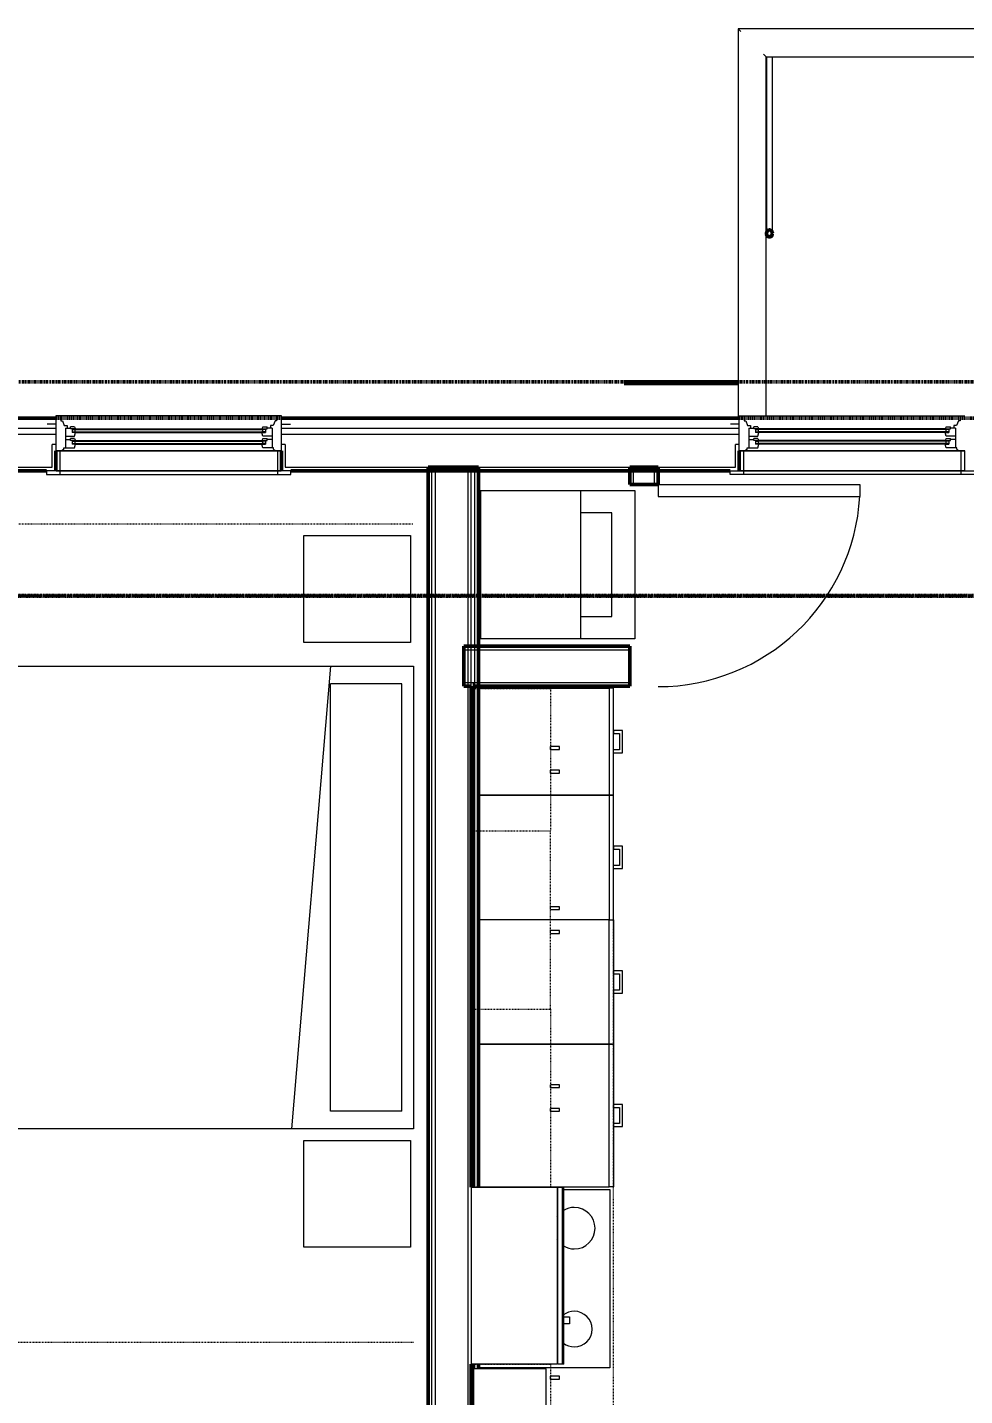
# Model space of a CAD drawing. Header units: inches. Extents: x -4217 to -1814, y 9706 to 12425.
# Drawn here: x -3410.5 to -3252.5, y 11953.8 to 12184.4 of the extents above; entities that cross this region are included whole.
import ezdxf

# ---------------------------------------------------------------- set-up
doc = ezdxf.new("R2010")
doc.units = ezdxf.units.IN
doc.header["$MEASUREMENT"] = 0
for name, pattern in [('Dash', [0.25, 0.125, -0.125]), ('Dash 1_16_', [0.125, 0.0625, -0.0625]), ('Double Dash 3_8_', [1, 0.375, -0.125, 0.125, -0.125, 0.125, -0.125])]:
    doc.linetypes.add(name, pattern=pattern)
for name, color, linetype, lineweight in [('A-ANNO-DIMS', 211, 'Continuous', 9), ('A-ANNO-DIMS-96', 211, 'Continuous', 9), ('A-AREA-1', 130, 'Continuous', 70), ('A-DOOR-1', 7, 'Continuous', 9), ('A-DOOR-2', 50, 'Continuous', 20), ('A-FLOR-HRAL-1', 7, 'Continuous', 9), ('A-GLAZ-3', 7, 'Continuous', 9), ('A-GLAZ-4', 50, 'Continuous', 20), ('A-WALL', 113, 'Continuous', 13), ('A-WALL-3', 250, 'Continuous', 50), ('A-WALL-4', 10, 'Continuous', 13), ('C-PROP-LINE-1', 250, 'Double Dash 3_8_', 50), ('C-PROP-LINE-2', 91, 'Dash 1_16_', 50), ('I-FURN-1', 7, 'Continuous', 9), ('I-FURN-HDLN-1', 7, 'Dash', 9), ('I-WALL-3', 2, 'Continuous', 50), ('P-SANR-FIXT-2', 7, 'Continuous', 9), ('Q-CASE-3', 7, 'Continuous', 9), ('Q-CASE-4', 7, 'Dash', 9), ('Q-CASE-HDLN-1', 7, 'Dash', 9), ('Q-SPCQ-1', 7, 'Continuous', 9)]:
    doc.layers.add(name, color=color, linetype=linetype, lineweight=lineweight)
doc.styles.add('Century Gothic', font='ufonts.com_century-gothic.ttf', dxfattribs={"height": 9})
doc.dimstyles.new('OD__1_8__Tol__', dxfattribs={"dimscale": 12, "dimtxt": 9.397514, "dimasz": 1, "dimexe": 0.75, "dimexo": 0.5, "dimgap": 0.125, "dimtad": 1, "dimdec": 3, "dimrnd": 0.125, "dimzin": 3, "dimdsep": 46, "dimlunit": 4, "dimtxsty": 'Century Gothic', "dimblk1": 'OBLIQUE', "dimblk2": 'OBLIQUE', "dimsah": 1, "dimcen": 0.09, "dimdle": 0.75, "dimazin": 0, "dimtfac": 1, "dimtdec": 4, "dimtix": 1, "dimtmove": 0, "dimatfit": 3, "dimfxl": 1, "dimtvp": 1, "dimtfill": 1, "dimfrac": 2, "dimtolj": 1, "dimtzin": 0, "dimarcsym": 2})

# ---------------------------------------------------------------- blocks, each defined once
blk = doc.blocks.new('DIMBLOCK1-FLOOR PLAN - 2ND FLOOR')
at = {"layer": 'A-ANNO-DIMS-96'}
for p, q in [((-3857.97, 12120.15), (-3857.97, 12244.86)), ((-2070.67, 12120.15), (-2070.67, 12244.86)), ((-3866.97, 12235.86), (-2061.67, 12235.86)), ((-3857.97, 12235.86), (-3857.97, 12120.15)), ((-2070.67, 12235.86), (-2070.67, 12120.15))]:
    blk.add_line(p, q, dxfattribs=at)
at = {"layer": 'A-ANNO-DIMS-96', "lineweight": 50}
for p, q in [((-3857.97, 12235.86), (-3851.97, 12241.86)), ((-2070.67, 12235.86), (-2064.67, 12241.86)), ((-3857.97, 12235.86), (-3863.97, 12229.86)), ((-2070.67, 12235.86), (-2076.67, 12229.86))]:
    blk.add_line(p, q, dxfattribs=at)
at = {"layer": 'A-ANNO-DIMS-96', "color": 0, "insert": (-3002.06, 12248.89), "char_height": 9, "width": 90.5741, "attachment_point": 1, "line_spacing_factor": 0.984502, "style": 'Century Gothic', "bg_fill": 3, "box_fill_scale": 1.25, "bg_fill_color": 256, "bg_fill_true_color": 13158600, "bg_fill_transparency": 0}
blk.add_mtext('148\' - 11 1/4"', dxfattribs=at)
blk = doc.blocks.new('_Oblique')
at = {"color": 0, "linetype": 'ByBlock', "lineweight": -2}
blk.add_line((-0.5, -0.5), (0.5, 0.5), dxfattribs=at)

msp = doc.modelspace()

# ---------------------------------------------------------------- linework, layer by layer
at = {"layer": 'A-DOOR-1'}
msp.add_arc((-3304.22233, 12107.4019), 34.06659, 270, 356.634313, dxfattribs=at)
at = {"layer": 'A-DOOR-2'}
for p, q in [((-3304.22233, 12107.4019), (-3270.2145, 12107.4019)), ((-3304.22233, 12107.4019), (-3304.22233, 12105.4019)), ((-3270.2145, 12107.4019), (-3270.2145, 12105.4019)), ((-3304.22233, 12105.4019), (-3270.2145, 12105.4019))]:
    msp.add_line(p, q, dxfattribs=at)
at = {"layer": 'A-GLAZ-3'}
for p, q in [((-3366.14952, 12109.7144), (-3407.29796, 12109.7144)), ((-3407.29796, 12109.7144), (-3407.29796, 12109.0894)), ((-3407.29796, 12109.0894), (-3366.14952, 12109.0894)), ((-3405.67296, 12109.7144), (-3367.77452, 12109.7144)), ((-3405.04796, 12109.7144), (-3405.04796, 12109.0894)), ((-3368.39952, 12109.7144), (-3368.39952, 12109.0894)), ((-3366.14952, 12109.0894), (-3366.14952, 12109.7144)), ((-3292.09796, 12109.0894), (-3292.09796, 12109.7144)), ((-3292.09796, 12109.7144), (-3250.94952, 12109.7144)), ((-3250.94952, 12109.0894), (-3292.09796, 12109.0894)), ((-3252.57452, 12109.7144), (-3290.47296, 12109.7144)), ((-3289.84796, 12109.7144), (-3289.84796, 12109.0894)), ((-3253.19952, 12109.7144), (-3253.19952, 12109.0894))]:
    msp.add_line(p, q, dxfattribs=at)
at = {"layer": 'A-WALL'}
for p, q in [((-3342.34874, 11724.7394), (-3342.34874, 12110.3394)), ((-3341.72374, 11724.7394), (-3341.72374, 12110.3394)), ((-3336.22374, 11724.7394), (-3336.22374, 12110.3394)), ((-3335.72374, 11989.00259), (-3335.72374, 12110.3394)), ((-3335.09874, 11989.00259), (-3335.09874, 12110.3394)), ((-3335.72374, 11944.4332), (-3335.72374, 11959.1207)), ((-3335.09874, 11958.3707), (-3335.09874, 11959.1207))]:
    msp.add_line(p, q, dxfattribs=at)
at = {"layer": 'A-WALL-3'}
for p, q in [((-3558.14952, 12109.7144), (-3407.29796, 12109.7144)), ((-3366.14952, 12109.7144), (-3292.09796, 12109.7144)), ((-3308.97233, 12110.3394), (-3308.97233, 12107.4019)), ((-3304.22233, 12110.3394), (-3308.97233, 12110.3394)), ((-3304.22233, 12107.4019), (-3304.22233, 12110.3394)), ((-3308.97233, 12107.4019), (-3304.22233, 12107.4019)), ((-3308.97233, 12080.1519), (-3336.97374, 12080.1519)), ((-3336.97374, 12080.1519), (-3336.97374, 12073.4019)), ((-3308.97233, 12073.4019), (-3308.97233, 12080.1519)), ((-3336.97374, 12073.4019), (-3335.72374, 12073.4019)), ((-3335.72374, 12073.4019), (-3335.72374, 11989.00259)), ((-3335.34874, 12073.4019), (-3308.97233, 12073.4019)), ((-3335.34874, 11989.00259), (-3335.34874, 12073.4019)), ((-3335.72374, 11959.1207), (-3335.72374, 11944.4332)), ((-3335.34874, 11958.3707), (-3335.34874, 11959.1207))]:
    msp.add_line(p, q, dxfattribs=at)
at = {"layer": 'A-WALL-4'}
for p, q in [((-3559.08702, 12110.3394), (-3406.36046, 12110.3394)), ((-3367.08702, 12110.3394), (-3291.16046, 12110.3394)), ((-3308.34733, 12107.4019), (-3308.34733, 12110.3394)), ((-3304.84733, 12107.4019), (-3304.84733, 12110.3394)), ((-3336.97374, 12079.5269), (-3308.97233, 12079.5269)), ((-3336.97374, 12074.0269), (-3335.72374, 12074.0269)), ((-3335.72374, 12074.0269), (-3335.34874, 12074.0269)), ((-3335.72374, 12074.0269), (-3335.34874, 12074.0269)), ((-3335.72374, 12073.4019), (-3335.72374, 12074.0269)), ((-3335.34874, 12074.0269), (-3308.97233, 12074.0269)), ((-3335.34874, 12073.4019), (-3335.34874, 12074.0269))]:
    msp.add_line(p, q, dxfattribs=at)
at = {"layer": 'C-PROP-LINE-1'}
msp.add_line((-3833.41046, 12088.68951), (-1910.86928, 12088.68951), dxfattribs=at)
at = {"layer": 'C-PROP-LINE-2'}
msp.add_line((-2099.26202, 12088.5894), (-3832.16202, 12088.5894), dxfattribs=at)
at = {"layer": 'I-FURN-1'}
for p, q in [((-3363.94618, 12098.79934), (-3345.94618, 12098.79934)), ((-3363.94618, 12080.79934), (-3363.94618, 12098.79934)), ((-3345.94618, 12098.79934), (-3345.94618, 12080.79934)), ((-3345.94618, 12080.79934), (-3363.94618, 12080.79934)), ((-3425.44618, 12076.79934), (-3345.44618, 12076.79934)), ((-3359.44618, 12076.79934), (-3366.0258, 11998.79934)), ((-3345.44618, 12076.79934), (-3345.44618, 11998.79934)), ((-3347.44618, 12073.79934), (-3359.44618, 12073.79934)), ((-3359.44618, 12001.79934), (-3359.44618, 12073.79934)), ((-3347.44618, 12001.79934), (-3347.44618, 12073.79934)), ((-3347.44618, 12001.79934), (-3359.44618, 12001.79934)), ((-3345.44618, 11998.79934), (-3425.44618, 11998.79934)), ((-3363.94618, 11996.8675), (-3345.94618, 11996.8675)), ((-3363.94618, 11978.8675), (-3363.94618, 11996.8675)), ((-3345.94618, 11996.8675), (-3345.94618, 11978.8675)), ((-3345.94618, 11978.8675), (-3363.94618, 11978.8675))]:
    msp.add_line(p, q, dxfattribs=at)
at = {"layer": 'I-FURN-HDLN-1'}
for p, q in [((-3461.44618, 12100.79934), (-3345.44618, 12100.79934)), ((-3345.44618, 11962.79934), (-3461.44618, 11962.79934))]:
    msp.add_line(p, q, dxfattribs=at)
at = {"layer": 'I-WALL-3'}
for p, q in [((-3342.97374, 12110.3394), (-3342.97374, 11725.3644)), ((-3334.47374, 12110.3394), (-3342.97374, 12110.3394)), ((-3334.47374, 11989.00259), (-3334.47374, 12110.3394)), ((-3334.47374, 11958.3707), (-3334.47374, 11959.1207))]:
    msp.add_line(p, q, dxfattribs=at)
at = {"layer": 'P-SANR-FIXT-2'}
for p, q in [((-3334.13483, 12106.4019), (-3308.13483, 12106.4019)), ((-3334.13483, 12106.4019), (-3334.13483, 12081.4019)), ((-3317.22858, 12081.4019), (-3317.22858, 12106.4019)), ((-3308.13483, 12106.4019), (-3308.13483, 12081.4019)), ((-3312.04108, 12102.6519), (-3317.22858, 12102.6519)), ((-3312.04108, 12085.1519), (-3312.04108, 12102.6519)), ((-3317.22858, 12085.1519), (-3312.04108, 12085.1519)), ((-3308.13483, 12081.4019), (-3334.13483, 12081.4019))]:
    msp.add_line(p, q, dxfattribs=at)
at = {"layer": 'Q-CASE-3'}
for p, q in [((-3334.47374, 12073.0582), (-3312.47374, 12073.0582)), ((-3311.72374, 12073.0582), (-3312.47374, 12073.0582)), ((-3312.47374, 12073.0582), (-3312.47374, 12055.0582)), ((-3311.72374, 12055.0582), (-3311.72374, 12073.0582)), ((-3310.22374, 12065.9332), (-3311.72374, 12065.9332)), ((-3311.72374, 12065.9332), (-3311.72374, 12065.43382)), ((-3311.72374, 12065.43382), (-3310.72311, 12065.43382)), ((-3310.72311, 12065.43382), (-3310.72311, 12062.68257)), ((-3310.22374, 12062.1832), (-3310.22374, 12065.9332)), ((-3322.34874, 12062.76414), (-3322.34874, 12063.25259)), ((-3320.84948, 12063.25259), (-3322.34874, 12063.25259)), ((-3322.34874, 12062.76414), (-3320.84948, 12062.76414)), ((-3320.84948, 12062.76414), (-3320.84948, 12063.25259)), ((-3311.72374, 12062.1832), (-3311.72374, 12062.68257)), ((-3310.72311, 12062.68257), (-3311.72374, 12062.68257)), ((-3311.72374, 12062.1832), (-3310.22374, 12062.1832)), ((-3322.34874, 12058.76414), (-3322.34874, 12059.25259)), ((-3320.84948, 12059.25259), (-3322.34874, 12059.25259)), ((-3322.34874, 12058.76414), (-3320.84948, 12058.76414)), ((-3320.84948, 12058.76414), (-3320.84948, 12059.25259)), ((-3334.47374, 12055.0582), (-3312.47374, 12055.0582)), ((-3312.47374, 12055.0582), (-3334.47374, 12055.0582)), ((-3311.72374, 12055.0582), (-3312.47374, 12055.0582)), ((-3312.47374, 12055.0582), (-3312.47374, 12034.0582)), ((-3312.47374, 12055.0582), (-3311.72374, 12055.0582)), ((-3311.72374, 12034.0582), (-3311.72374, 12055.0582)), ((-3310.22374, 12046.4332), (-3311.72374, 12046.4332)), ((-3311.72374, 12046.4332), (-3311.72374, 12045.93382)), ((-3311.72374, 12045.93382), (-3310.72311, 12045.93382)), ((-3310.72311, 12045.93382), (-3310.72311, 12043.18257)), ((-3310.22374, 12042.6832), (-3310.22374, 12046.4332)), ((-3311.72374, 12042.6832), (-3311.72374, 12043.18257)), ((-3310.72311, 12043.18257), (-3311.72374, 12043.18257)), ((-3311.72374, 12042.6832), (-3310.22374, 12042.6832)), ((-3322.34874, 12035.75259), (-3322.34874, 12036.24103)), ((-3320.84948, 12036.24103), (-3322.34874, 12036.24103)), ((-3322.34874, 12035.75259), (-3320.84948, 12035.75259)), ((-3320.84948, 12035.75259), (-3320.84948, 12036.24103)), ((-3312.47374, 12034.0582), (-3334.47374, 12034.0582)), ((-3312.47374, 12034.0582), (-3334.47374, 12034.0582)), ((-3312.47374, 12034.0582), (-3311.72374, 12034.0582)), ((-3312.47374, 12013.0582), (-3312.47374, 12034.0582)), ((-3312.47374, 12034.0582), (-3311.72374, 12034.0582)), ((-3311.72374, 12034.0582), (-3311.72374, 12013.0582)), ((-3322.34874, 12031.75259), (-3322.34874, 12032.24103)), ((-3320.84948, 12032.24103), (-3322.34874, 12032.24103)), ((-3322.34874, 12031.75259), (-3320.84948, 12031.75259)), ((-3320.84948, 12031.75259), (-3320.84948, 12032.24103)), ((-3311.72374, 12024.93382), (-3311.72374, 12025.4332)), ((-3310.22374, 12025.4332), (-3311.72374, 12025.4332)), ((-3311.72374, 12024.93382), (-3310.72311, 12024.93382)), ((-3310.72311, 12024.93382), (-3310.72311, 12022.18257)), ((-3310.22374, 12021.6832), (-3310.22374, 12025.4332)), ((-3311.72374, 12022.18257), (-3311.72374, 12021.6832)), ((-3310.72311, 12022.18257), (-3311.72374, 12022.18257)), ((-3311.72374, 12021.6832), (-3310.22374, 12021.6832)), ((-3312.47374, 12013.0582), (-3334.47374, 12013.0582)), ((-3334.47374, 12013.0582), (-3312.47374, 12013.0582)), ((-3312.47374, 12013.0582), (-3311.72374, 12013.0582)), ((-3312.47374, 11989.0582), (-3312.47374, 12013.0582)), ((-3311.72374, 12013.0582), (-3312.47374, 12013.0582)), ((-3311.72374, 12013.0582), (-3311.72374, 11989.0582)), ((-3322.34874, 12005.76414), (-3322.34874, 12006.25259)), ((-3320.84948, 12006.25259), (-3322.34874, 12006.25259)), ((-3322.34874, 12005.76414), (-3320.84948, 12005.76414)), ((-3320.84948, 12005.76414), (-3320.84948, 12006.25259)), ((-3311.72374, 12002.43382), (-3311.72374, 12002.9332)), ((-3310.22374, 12002.9332), (-3311.72374, 12002.9332)), ((-3310.22374, 11999.1832), (-3310.22374, 12002.9332)), ((-3322.34874, 12001.76414), (-3322.34874, 12002.25259)), ((-3320.84948, 12002.25259), (-3322.34874, 12002.25259)), ((-3322.34874, 12001.76414), (-3320.84948, 12001.76414)), ((-3320.84948, 12001.76414), (-3320.84948, 12002.25259)), ((-3311.72374, 12002.43382), (-3310.72311, 12002.43382)), ((-3310.72311, 12002.43382), (-3310.72311, 11999.68257)), ((-3311.72374, 11999.68257), (-3311.72374, 11999.1832)), ((-3310.72311, 11999.68257), (-3311.72374, 11999.68257)), ((-3311.72374, 11999.1832), (-3310.22374, 11999.1832)), ((-3335.72374, 11989.00259), (-3321.23555, 11989.00259)), ((-3335.72374, 11989.00259), (-3335.72374, 11959.1207)), ((-3334.47374, 11989.0582), (-3312.47374, 11989.0582)), ((-3321.23555, 11989.00259), (-3321.23555, 11959.1207)), ((-3321.11744, 11959.1207), (-3321.11744, 11989.00259)), ((-3321.11744, 11989.00259), (-3320.33004, 11989.00259)), ((-3320.33004, 11989.00259), (-3320.1244, 11989.00259)), ((-3320.33004, 11959.1207), (-3320.33004, 11989.00259)), ((-3320.1244, 11959.1207), (-3320.1244, 11989.00259)), ((-3311.72374, 11989.0582), (-3312.47374, 11989.0582)), ((-3320.08896, 11967.11282), (-3319.17376, 11967.11282)), ((-3319.17376, 11965.92071), (-3320.08896, 11965.92071)), ((-3319.12459, 11965.92071), (-3319.12459, 11967.11282)), ((-3321.23555, 11959.1207), (-3335.72374, 11959.1207)), ((-3320.33004, 11959.1207), (-3321.11744, 11959.1207)), ((-3320.1244, 11959.1207), (-3320.33004, 11959.1207)), ((-3323.09874, 11958.3707), (-3335.34874, 11958.3707)), ((-3335.34874, 11958.3707), (-3335.34874, 11944.8707)), ((-3323.09874, 11944.8707), (-3323.09874, 11958.3707)), ((-3322.34874, 11956.63225), (-3322.34874, 11957.1207)), ((-3320.84948, 11957.1207), (-3322.34874, 11957.1207)), ((-3322.34874, 11956.63225), (-3320.84948, 11956.63225)), ((-3320.84948, 11956.63225), (-3320.84948, 11957.1207))]:
    msp.add_line(p, q, dxfattribs=at)
at = {"layer": 'Q-CASE-4'}
for p, q in [((-3335.34874, 12049.00259), (-3335.34874, 12073.00259)), ((-3335.34874, 12073.00259), (-3322.34874, 12073.00259)), ((-3322.34874, 12073.00259), (-3322.34874, 12049.00259)), ((-3322.34874, 12049.00259), (-3335.34874, 12049.00259)), ((-3335.34874, 12049.00259), (-3335.34874, 12019.00259)), ((-3322.34874, 12049.00259), (-3335.34874, 12049.00259)), ((-3322.34874, 12019.00259), (-3322.34874, 12049.00259)), ((-3335.34874, 11989.00259), (-3335.34874, 12019.00259)), ((-3335.34874, 12019.00259), (-3322.34874, 12019.00259)), ((-3335.34874, 12019.00259), (-3322.34874, 12019.00259)), ((-3322.34874, 12019.00259), (-3322.34874, 11989.00259)), ((-3322.34874, 11989.00259), (-3335.34874, 11989.00259)), ((-3335.34874, 11944.1207), (-3335.34874, 11959.1207)), ((-3335.34874, 11959.1207), (-3322.34874, 11959.1207)), ((-3322.34874, 11959.1207), (-3322.34874, 11944.1207))]:
    msp.add_line(p, q, dxfattribs=at)
at = {"layer": 'Q-CASE-HDLN-1'}
msp.add_line((-3311.72374, 11943.0582), (-3311.72374, 12073.4019), dxfattribs=at)
at = {"layer": 'Q-SPCQ-1'}
for p, q in [((-3321.23555, 11988.5582), (-3321.11744, 11988.5582)), ((-3320.1246, 11988.5582), (-3312.34874, 11988.5582)), ((-3312.34874, 11988.5582), (-3312.34874, 11958.5582)), ((-3334.34874, 11959.1207), (-3334.34874, 11958.5582)), ((-3312.34874, 11958.5582), (-3334.47374, 11958.5582))]:
    msp.add_line(p, q, dxfattribs=at)
for centre, radius, start, end in [((-3318.34874, 11982.0582), 3.5, 90, 121.1815112), ((-3318.34874, 11982.0582), 3.5, 270, 90), ((-3318.34874, 11982.0582), 3.5, 143.7136791, 147.2163338), ((-3318.34874, 11982.0582), 3.5, 212.7836662, 216.2863209), ((-3318.34874, 11982.0582), 3.5, 238.7645806, 270), ((-3318.34874, 11965.0582), 3, 160.2144336, 165.4572724), ((-3318.34874, 11965.0582), 3, 90, 127.3911201), ((-3318.34874, 11965.0582), 3, 270, 90), ((-3318.34874, 11965.0582), 3, 194.5427276, 199.7855664), ((-3318.34874, 11965.0582), 3, 232.6088799, 270)]:
    msp.add_arc(centre, radius, start, end, dxfattribs=at)

# ---------------------------------------------------------------- dimensions: what is measured, and where the dimension line sits
at = {"layer": 'A-ANNO-DIMS'}
dim = msp.add_linear_dim(base=(-2070.67374, 12235.85696), p1=(-3857.97374, 12114.1519), p2=(-2070.67374, 12114.1519), dimstyle='OD__1_8__Tol__', override={"dimpost": '<>', "dimfxl": 1787.3}, dxfattribs=at)
dim.commit()
dim.dimension.update_dxf_attribs({"geometry": 'DIMBLOCK1-FLOOR PLAN - 2ND FLOOR', "text_midpoint": (-2964.32374, 12242.58198)})

# ---------------------------------------------------------------- next in the draw order: linework, layer by layer
at = {"layer": 'A-AREA-1'}
msp.add_line((-3309.94903, 12124.5894), (-3290.72226, 12124.5894), dxfattribs=at)
at = {"layer": 'A-FLOR-HRAL-1'}
for p, q in [((-3176.67433, 12184.2016), (-3290.72374, 12184.2016)), ((-3290.72374, 12184.2016), (-3290.72374, 12118.5894)), ((-3285.99933, 12179.47719), (-3181.39874, 12179.47719)), ((-3285.99933, 12118.9644), (-3285.99933, 12179.47719))]:
    msp.add_line(p, q, dxfattribs=at)
for points, knots in [([(-3290.72374, 12184.2016), (-3290.72355, 12184.2016), (-3290.71568, 12184.19345), (-3290.68893, 12184.16689), (-3290.66163, 12184.13948), (-3290.63294, 12184.11078), (-3290.60658, 12184.08461), (-3290.57865, 12184.05642), (-3290.53967, 12184.01759), (-3290.49669, 12183.97464), (-3290.46058, 12183.93826), (-3290.42271, 12183.90069), (-3290.35425, 12183.83223), (-3290.29344, 12183.77039), (-3290.2513, 12183.72916)], [0, 0, 0, 0, 0.166666667, 0.25, 0.333333333, 0.416666667, 0.458333333, 0.5, 0.583333333, 0.666666667, 0.708333333, 0.75, 0.833333333, 1, 1, 1, 1]), ([(-3286.47177, 12179.94963), (-3286.42962, 12179.9084), (-3286.36887, 12179.84657), (-3286.29049, 12179.76832), (-3286.24402, 12179.722), (-3286.2093, 12179.68697), (-3286.17553, 12179.65344), (-3286.14443, 12179.62238), (-3286.11648, 12179.59418), (-3286.09012, 12179.56801), (-3286.06144, 12179.53932), (-3286.03413, 12179.51191), (-3286.00739, 12179.48534), (-3285.99951, 12179.47719), (-3285.99933, 12179.47719)], [0, 0, 0, 0, 0.166666667, 0.25, 0.333333333, 0.375, 0.416666667, 0.5, 0.541666667, 0.583333333, 0.666666667, 0.75, 0.833333333, 1, 1, 1, 1])]:
    msp.add_open_spline(points, degree=3, knots=knots, dxfattribs=at)
at = {"layer": 'A-GLAZ-3'}
for p, q in [((-3403.01671, 12116.6519), (-3402.42296, 12116.6519)), ((-3403.01671, 12116.2769), (-3402.42296, 12116.2769)), ((-3402.54796, 12116.6519), (-3402.54796, 12116.2769)), ((-3402.42296, 12116.7769), (-3371.02452, 12116.7769)), ((-3402.42296, 12116.6519), (-3371.02452, 12116.6519)), ((-3402.42296, 12116.2769), (-3371.02452, 12116.2769)), ((-3402.42296, 12116.1519), (-3371.02452, 12116.1519)), ((-3370.43077, 12116.6519), (-3371.02452, 12116.6519)), ((-3370.43077, 12116.2769), (-3371.02452, 12116.2769)), ((-3370.89952, 12116.6519), (-3370.89952, 12116.2769)), ((-3287.81671, 12116.6519), (-3287.22296, 12116.6519)), ((-3287.81671, 12116.2769), (-3287.22296, 12116.2769)), ((-3287.34796, 12116.6519), (-3287.34796, 12116.2769)), ((-3255.82452, 12116.7769), (-3287.22296, 12116.7769)), ((-3255.82452, 12116.6519), (-3287.22296, 12116.6519)), ((-3255.82452, 12116.2769), (-3287.22296, 12116.2769)), ((-3255.82452, 12116.1519), (-3287.22296, 12116.1519)), ((-3255.23077, 12116.6519), (-3255.82452, 12116.6519)), ((-3255.23077, 12116.2769), (-3255.82452, 12116.2769)), ((-3255.69952, 12116.6519), (-3255.69952, 12116.2769)), ((-3403.01671, 12114.7144), (-3402.42296, 12114.7144)), ((-3403.01671, 12114.3394), (-3402.42296, 12114.3394)), ((-3402.54796, 12114.7144), (-3402.54796, 12114.3394)), ((-3402.42296, 12114.8394), (-3371.02452, 12114.8394)), ((-3402.42296, 12114.7144), (-3371.02452, 12114.7144)), ((-3402.42296, 12114.3394), (-3371.02452, 12114.3394)), ((-3402.42296, 12114.2144), (-3371.02452, 12114.2144)), ((-3370.43077, 12114.7144), (-3371.02452, 12114.7144)), ((-3370.43077, 12114.3394), (-3371.02452, 12114.3394)), ((-3370.89952, 12114.7144), (-3370.89952, 12114.3394)), ((-3287.81671, 12114.7144), (-3287.22296, 12114.7144)), ((-3287.81671, 12114.3394), (-3287.22296, 12114.3394)), ((-3287.34796, 12114.7144), (-3287.34796, 12114.3394)), ((-3255.82452, 12114.8394), (-3287.22296, 12114.8394)), ((-3255.82452, 12114.7144), (-3287.22296, 12114.7144)), ((-3255.82452, 12114.3394), (-3287.22296, 12114.3394)), ((-3255.82452, 12114.2144), (-3287.22296, 12114.2144)), ((-3255.23077, 12114.7144), (-3255.82452, 12114.7144)), ((-3255.23077, 12114.3394), (-3255.82452, 12114.3394)), ((-3255.69952, 12114.7144), (-3255.69952, 12114.3394)), ((-3367.77452, 12113.0894), (-3405.67296, 12113.0894)), ((-3405.67296, 12113.0894), (-3405.67296, 12109.7144)), ((-3405.04796, 12113.0894), (-3405.04796, 12109.7144)), ((-3368.39952, 12113.0894), (-3368.39952, 12109.7144)), ((-3367.77452, 12109.7144), (-3367.77452, 12113.0894)), ((-3290.47296, 12109.7144), (-3290.47296, 12113.0894)), ((-3290.47296, 12113.0894), (-3252.57452, 12113.0894)), ((-3289.84796, 12113.0894), (-3289.84796, 12109.7144)), ((-3253.19952, 12113.0894), (-3253.19952, 12109.7144)), ((-3252.57452, 12113.0894), (-3252.57452, 12109.7144))]:
    msp.add_line(p, q, dxfattribs=at)
at = {"layer": 'A-GLAZ-4'}
for p, q in [((-3367.71202, 12118.9644), (-3405.73546, 12118.9644)), ((-3405.73546, 12118.9644), (-3405.73546, 12113.0894)), ((-3404.92296, 12118.9644), (-3404.92296, 12118.1519)), ((-3404.92296, 12118.1519), (-3404.64827, 12118.1519)), ((-3404.64827, 12118.1519), (-3404.32921, 12117.3394)), ((-3368.7992, 12118.1519), (-3369.11827, 12117.3394)), ((-3368.52452, 12118.1519), (-3368.7992, 12118.1519)), ((-3368.52452, 12118.9644), (-3368.52452, 12118.1519)), ((-3367.71202, 12113.0894), (-3367.71202, 12118.9644)), ((-3290.53546, 12113.0894), (-3290.53546, 12118.9644)), ((-3290.53546, 12118.9644), (-3252.51202, 12118.9644)), ((-3289.72296, 12118.9644), (-3289.72296, 12118.1519)), ((-3289.72296, 12118.1519), (-3289.44827, 12118.1519)), ((-3289.44827, 12118.1519), (-3289.12921, 12117.3394)), ((-3253.5992, 12118.1519), (-3253.91827, 12117.3394)), ((-3253.32452, 12118.1519), (-3253.5992, 12118.1519)), ((-3253.32452, 12118.9644), (-3253.32452, 12118.1519)), ((-3405.73546, 12117.5894), (-3407.23546, 12117.5894)), ((-3404.32921, 12117.3394), (-3403.86046, 12117.3394)), ((-3404.14171, 12116.9019), (-3403.29796, 12116.9019)), ((-3404.14171, 12116.9019), (-3404.14171, 12113.5894)), ((-3403.86046, 12117.3394), (-3403.86046, 12116.9019)), ((-3402.57921, 12117.12065), (-3403.29796, 12117.12065)), ((-3403.29796, 12116.7769), (-3403.29796, 12117.12065)), ((-3402.42608, 12116.7769), (-3403.29796, 12116.7769)), ((-3403.01671, 12116.7769), (-3403.01671, 12116.1519)), ((-3402.42296, 12116.1519), (-3403.01671, 12116.1519)), ((-3402.57921, 12117.12065), (-3402.42608, 12116.7769)), ((-3402.57921, 12115.5269), (-3402.42296, 12116.1519)), ((-3371.02452, 12116.1519), (-3370.43077, 12116.1519)), ((-3370.86827, 12115.5269), (-3371.02452, 12116.1519)), ((-3370.86827, 12117.12065), (-3371.02139, 12116.7769)), ((-3371.02139, 12116.7769), (-3370.14952, 12116.7769)), ((-3370.86827, 12117.12065), (-3370.14952, 12117.12065)), ((-3370.43077, 12116.7769), (-3370.43077, 12116.1519)), ((-3370.14952, 12116.7769), (-3370.14952, 12117.12065)), ((-3369.30577, 12116.9019), (-3370.14952, 12116.9019)), ((-3369.58702, 12117.3394), (-3369.58702, 12116.9019)), ((-3369.11827, 12117.3394), (-3369.58702, 12117.3394)), ((-3369.30577, 12116.9019), (-3369.30577, 12113.5894)), ((-3367.71202, 12117.5894), (-3366.21202, 12117.5894)), ((-3290.53546, 12117.5894), (-3292.03546, 12117.5894)), ((-3289.12921, 12117.3394), (-3288.66046, 12117.3394)), ((-3288.94171, 12116.9019), (-3288.09796, 12116.9019)), ((-3288.94171, 12116.9019), (-3288.94171, 12113.5894)), ((-3288.66046, 12117.3394), (-3288.66046, 12116.9019)), ((-3287.37921, 12117.12065), (-3288.09796, 12117.12065)), ((-3288.09796, 12116.7769), (-3288.09796, 12117.12065)), ((-3287.22608, 12116.7769), (-3288.09796, 12116.7769)), ((-3287.81671, 12116.7769), (-3287.81671, 12116.1519)), ((-3287.22296, 12116.1519), (-3287.81671, 12116.1519)), ((-3287.37921, 12117.12065), (-3287.22608, 12116.7769)), ((-3287.37921, 12115.5269), (-3287.22296, 12116.1519)), ((-3255.82452, 12116.1519), (-3255.23077, 12116.1519)), ((-3255.66827, 12115.5269), (-3255.82452, 12116.1519)), ((-3255.66827, 12117.12065), (-3255.82139, 12116.7769)), ((-3255.82139, 12116.7769), (-3254.94952, 12116.7769)), ((-3255.66827, 12117.12065), (-3254.94952, 12117.12065)), ((-3255.23077, 12116.7769), (-3255.23077, 12116.1519)), ((-3254.94952, 12116.7769), (-3254.94952, 12117.12065)), ((-3254.10577, 12116.9019), (-3254.94952, 12116.9019)), ((-3254.38702, 12117.3394), (-3254.38702, 12116.9019)), ((-3253.91827, 12117.3394), (-3254.38702, 12117.3394)), ((-3254.10577, 12116.9019), (-3254.10577, 12113.5894)), ((-3404.39171, 12113.36956), (-3404.39171, 12113.5894)), ((-3404.39171, 12113.5894), (-3402.57921, 12113.5894)), ((-3404.14171, 12115.5269), (-3402.57921, 12115.5269)), ((-3404.14171, 12114.9644), (-3403.29796, 12114.9644)), ((-3402.57921, 12115.18315), (-3403.29796, 12115.18315)), ((-3403.29796, 12114.8394), (-3403.29796, 12115.18315)), ((-3402.42608, 12114.8394), (-3403.29796, 12114.8394)), ((-3403.01671, 12114.8394), (-3403.01671, 12114.2144)), ((-3402.42296, 12114.2144), (-3403.01671, 12114.2144)), ((-3402.57921, 12115.18315), (-3402.42608, 12114.8394)), ((-3402.57921, 12113.5894), (-3402.42296, 12114.2144)), ((-3371.02452, 12114.2144), (-3370.43077, 12114.2144)), ((-3370.86827, 12113.5894), (-3371.02452, 12114.2144)), ((-3370.86827, 12115.18315), (-3371.02139, 12114.8394)), ((-3371.02139, 12114.8394), (-3370.14952, 12114.8394)), ((-3369.30577, 12115.5269), (-3370.86827, 12115.5269)), ((-3370.86827, 12115.18315), (-3370.14952, 12115.18315)), ((-3369.05577, 12113.5894), (-3370.86827, 12113.5894)), ((-3370.43077, 12114.8394), (-3370.43077, 12114.2144)), ((-3370.14952, 12114.8394), (-3370.14952, 12115.18315)), ((-3369.30577, 12114.9644), (-3370.14952, 12114.9644)), ((-3369.05577, 12113.36956), (-3369.05577, 12113.5894)), ((-3289.19171, 12113.36956), (-3289.19171, 12113.5894)), ((-3289.19171, 12113.5894), (-3287.37921, 12113.5894)), ((-3288.94171, 12115.5269), (-3287.37921, 12115.5269)), ((-3288.94171, 12114.9644), (-3288.09796, 12114.9644)), ((-3287.37921, 12115.18315), (-3288.09796, 12115.18315)), ((-3288.09796, 12114.8394), (-3288.09796, 12115.18315)), ((-3287.22608, 12114.8394), (-3288.09796, 12114.8394)), ((-3287.81671, 12114.8394), (-3287.81671, 12114.2144)), ((-3287.22296, 12114.2144), (-3287.81671, 12114.2144)), ((-3287.37921, 12115.18315), (-3287.22608, 12114.8394)), ((-3287.37921, 12113.5894), (-3287.22296, 12114.2144)), ((-3255.82452, 12114.2144), (-3255.23077, 12114.2144)), ((-3255.66827, 12113.5894), (-3255.82452, 12114.2144)), ((-3255.66827, 12115.18315), (-3255.82139, 12114.8394)), ((-3255.82139, 12114.8394), (-3254.94952, 12114.8394)), ((-3254.10577, 12115.5269), (-3255.66827, 12115.5269)), ((-3255.66827, 12115.18315), (-3254.94952, 12115.18315)), ((-3253.85577, 12113.5894), (-3255.66827, 12113.5894)), ((-3255.23077, 12114.8394), (-3255.23077, 12114.2144)), ((-3254.94952, 12114.8394), (-3254.94952, 12115.18315)), ((-3254.10577, 12114.9644), (-3254.94952, 12114.9644)), ((-3253.85577, 12113.36956), (-3253.85577, 12113.5894)), ((-3405.73546, 12113.0894), (-3367.71202, 12113.0894)), ((-3404.39171, 12113.36956), (-3404.72559, 12113.0894)), ((-3369.05577, 12113.36956), (-3368.72189, 12113.0894)), ((-3252.51202, 12113.0894), (-3290.53546, 12113.0894)), ((-3289.19171, 12113.36956), (-3289.52559, 12113.0894)), ((-3253.85577, 12113.36956), (-3253.52189, 12113.0894))]:
    msp.add_line(p, q, dxfattribs=at)
at = {"layer": 'A-WALL-3'}
for p, q in [((-3405.73546, 12118.5894), (-3482.91202, 12118.5894)), ((-3290.53546, 12118.5894), (-3367.71202, 12118.5894)), ((-3405.73546, 12109.7144), (-3405.73546, 12113.0894)), ((-3367.71202, 12113.0894), (-3367.71202, 12109.7144)), ((-3290.53546, 12109.7144), (-3290.53546, 12113.0894))]:
    msp.add_line(p, q, dxfattribs=at)
at = {"layer": 'A-WALL-3', "flags": 128}
for points in [[(-3284.95429, 12149.72101), (-3284.96882, 12149.86211), (-3285.01156, 12149.99501), (-3285.08003, 12150.11198), (-3285.17026, 12150.20623), (-3285.27699, 12150.27229), (-3285.39402, 12150.3063), (-3285.51456, 12150.3063), (-3285.63159, 12150.27229), (-3285.73832, 12150.20623), (-3285.82855, 12150.11198), (-3285.89702, 12149.99501), (-3285.93976, 12149.86211), (-3285.95429, 12149.72101)], [(-3285.95429, 12149.72101), (-3285.93976, 12149.57991), (-3285.89702, 12149.44702), (-3285.82855, 12149.33004), (-3285.73832, 12149.23579), (-3285.63159, 12149.16974), (-3285.51456, 12149.13572), (-3285.39402, 12149.13572), (-3285.27699, 12149.16974), (-3285.17026, 12149.23579), (-3285.08003, 12149.33004), (-3285.01156, 12149.44702), (-3284.96882, 12149.57991), (-3284.95429, 12149.72101)]]:
    msp.add_lwpolyline(points, dxfattribs=at)
at = {"layer": 'A-WALL-4'}
for p, q in [((-3285.95429, 12179.47719), (-3285.95429, 12149.72101)), ((-3284.95429, 12149.72101), (-3284.95429, 12179.47719)), ((-3405.73546, 12118.3394), (-3481.16202, 12118.3394)), ((-3290.53546, 12118.3394), (-3367.71202, 12118.3394)), ((-3405.73546, 12115.8394), (-3559.71202, 12115.8394)), ((-3405.73546, 12116.8394), (-3481.16202, 12116.8394)), ((-3290.53546, 12116.8394), (-3367.71202, 12116.8394)), ((-3290.53546, 12115.8394), (-3367.71202, 12115.8394)), ((-3406.36046, 12110.3394), (-3406.36046, 12114.1519)), ((-3405.73546, 12114.1519), (-3406.36046, 12114.1519)), ((-3367.08702, 12114.1519), (-3367.71202, 12114.1519)), ((-3367.08702, 12114.1519), (-3367.08702, 12110.3394)), ((-3291.16046, 12110.3394), (-3291.16046, 12114.1519)), ((-3290.53546, 12114.1519), (-3291.16046, 12114.1519))]:
    msp.add_line(p, q, dxfattribs=at)
at = {"layer": 'C-PROP-LINE-1'}
msp.add_line((-3869.44796, 12124.68951), (-1910.86928, 12124.68951), dxfattribs=at)
at = {"layer": 'C-PROP-LINE-2'}
msp.add_line((-2636.92374, 12118.5894), (-3860.72374, 12118.5894), dxfattribs=at)

doc.saveas('drawing.dxf')
